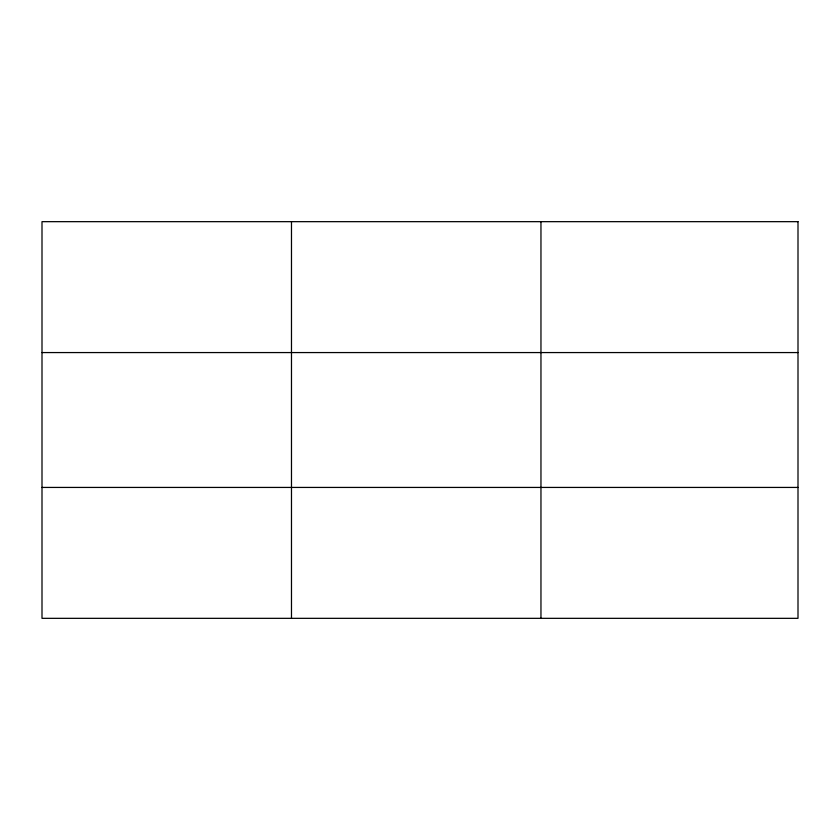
<?xml version="1.0" encoding="UTF-8"?>
<svg xmlns="http://www.w3.org/2000/svg" width="840" height="840" viewBox="0 0 840 840"><rect width="100%" height="100%" fill="white"/><g stroke="black" fill="none" stroke-linecap="round" stroke-linejoin="round"><path stroke-width="1.26" d="M291.48 618.335L291.48 221.666M540.96 618.335L540.96 221.666M42 352.569L798 352.569M42 487.431L798 487.431M798 221.666L42 221.666L42 618.335L798 618.335L798 221.666"/></g></svg>
